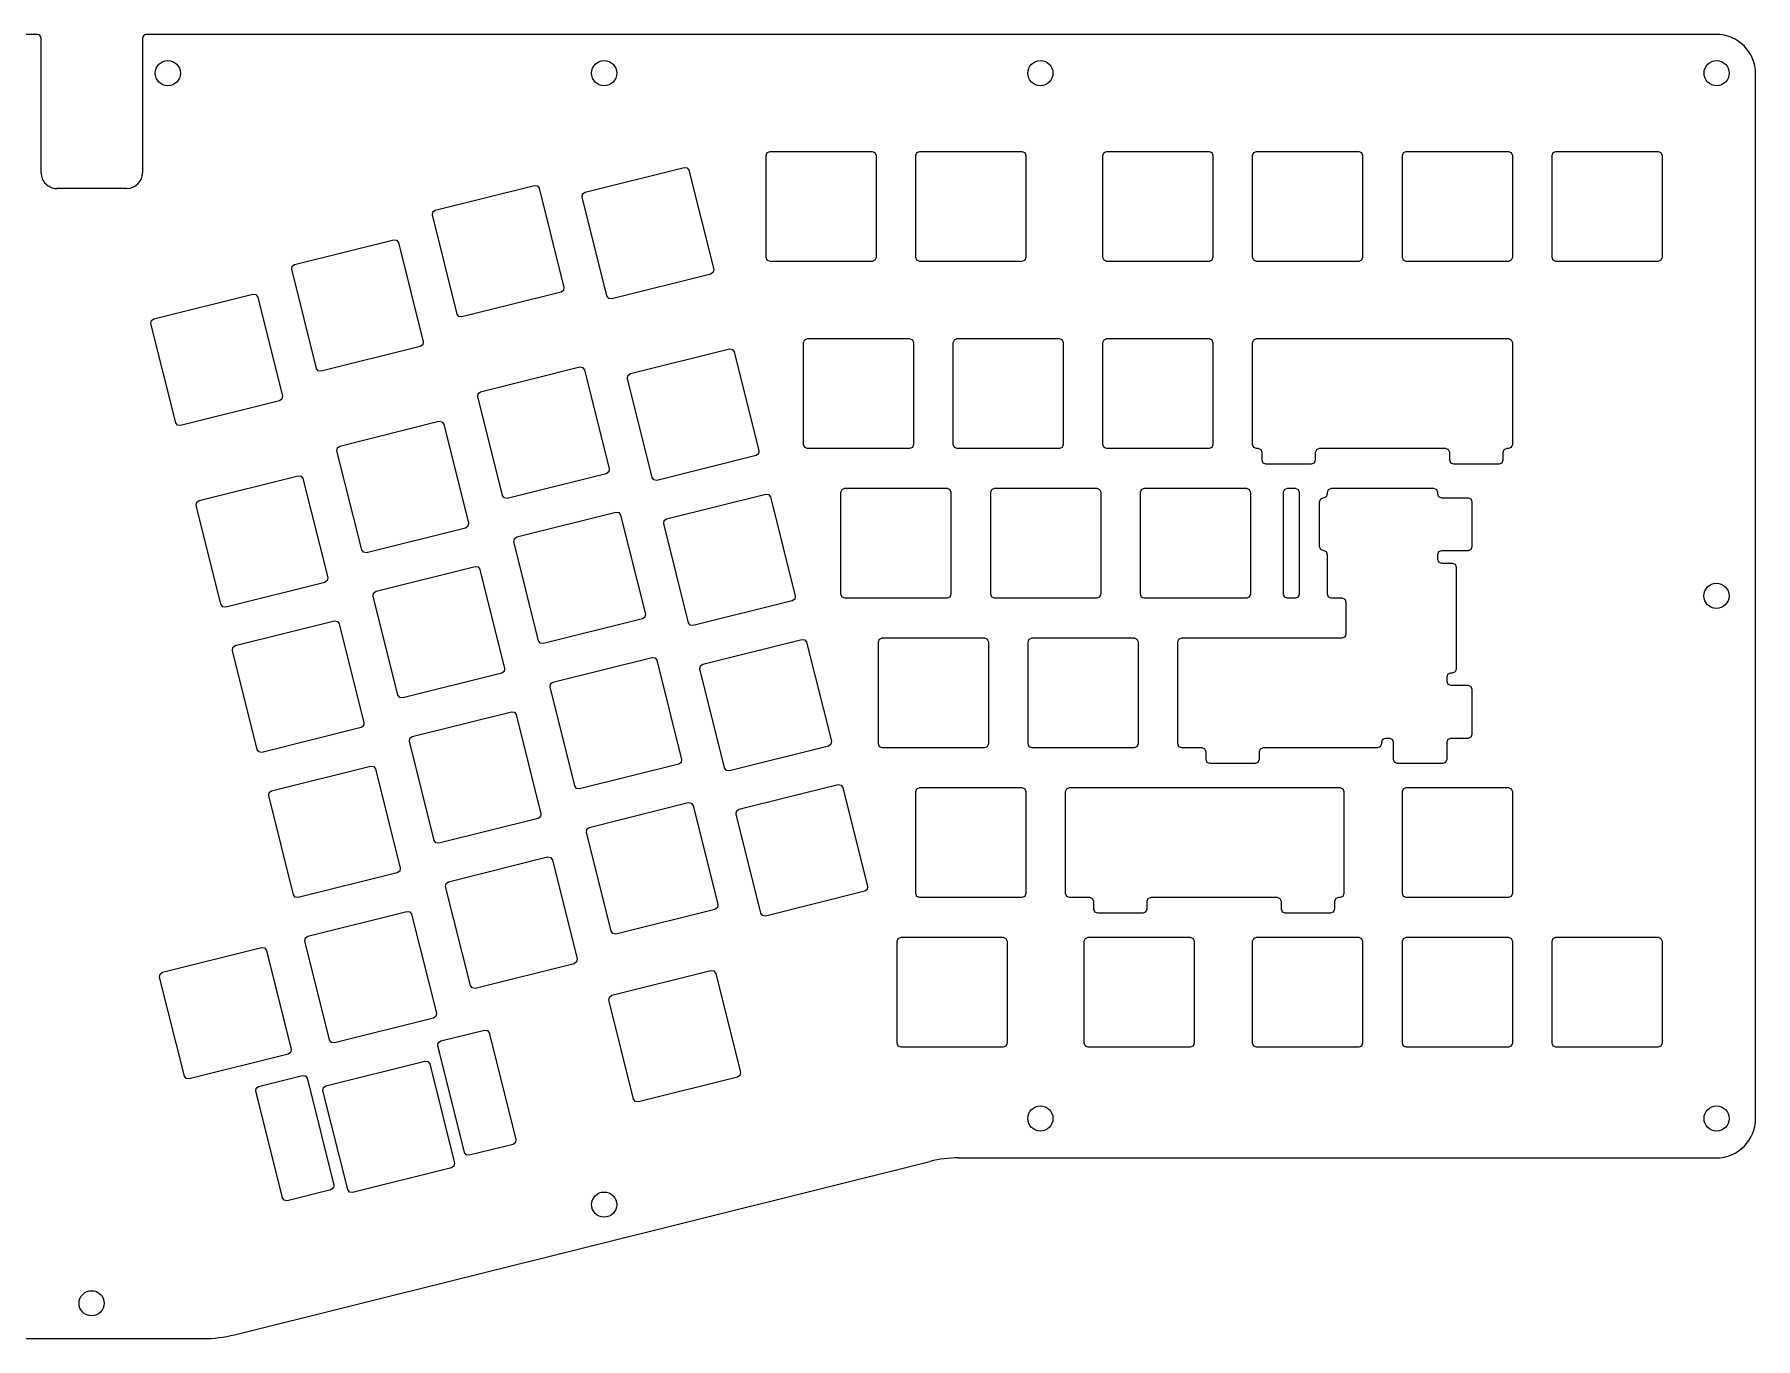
# Model space of a CAD drawing. Header units: millimetres. Extents: x -234 to 234, y -83 to 83.
# Drawn here: x 14.5 to 233.5, y -83 to 83 of the extents above; entities that cross this region are included whole.
import ezdxf

# ---------------------------------------------------------------- set-up
doc = ezdxf.new("R2010")
doc.units = ezdxf.units.MM
doc.layers.add('CUTOUTS', color=1, linetype='CONTINUOUS')
doc.layers.add('PERIMETER', color=5, linetype='CONTINUOUS')

msp = doc.modelspace()

# ---------------------------------------------------------------- linework, layer by layer
at = {"layer": 'CUTOUTS'}
for p, q in [((107.58724, 67.59981), (107.733687, 67.953363)), ((107.733687, 67.953363), (108.08724, 68.09981)), ((108.08724, 68.09981), (121.08724, 68.09981)), ((121.08724, 68.09981), (121.440793, 67.953363)), ((121.440793, 67.953363), (121.58724, 67.59981)), ((126.63724, 67.59981), (126.783687, 67.953363)), ((126.783687, 67.953363), (127.13724, 68.09981)), ((127.13724, 68.09981), (140.13724, 68.09981)), ((140.13724, 68.09981), (140.490793, 67.953363)), ((140.490793, 67.953363), (140.63724, 67.59981)), ((150.45024, 67.59981), (150.596687, 67.953363)), ((150.596687, 67.953363), (150.95024, 68.09981)), ((150.95024, 68.09981), (163.95024, 68.09981)), ((163.95024, 68.09981), (164.303793, 67.953363)), ((164.303793, 67.953363), (164.45024, 67.59981)), ((169.50024, 67.59981), (169.646687, 67.953363)), ((169.646687, 67.953363), (170.00024, 68.09981)), ((170.00024, 68.09981), (183.00024, 68.09981)), ((183.00024, 68.09981), (183.353793, 67.953363)), ((183.353793, 67.953363), (183.50024, 67.59981)), ((188.55024, 67.59981), (188.696687, 67.953363)), ((188.696687, 67.953363), (189.05024, 68.09981)), ((189.05024, 68.09981), (202.05024, 68.09981)), ((202.05024, 68.09981), (202.403793, 67.953363)), ((202.403793, 67.953363), (202.55024, 67.59981)), ((207.60024, 67.59981), (207.746687, 67.953363)), ((207.746687, 67.953363), (208.10024, 68.09981)), ((208.10024, 68.09981), (221.10024, 68.09981)), ((221.10024, 68.09981), (221.453793, 67.953363)), ((221.453793, 67.953363), (221.60024, 67.59981)), ((84.54824, 62.92981), (97.16124, 66.07481)), ((97.16124, 66.07481), (97.540513, 66.018322)), ((97.540513, 66.018322), (97.76824, 65.70981)), ((97.76824, 65.70981), (100.91324, 53.09681)), ((107.58724, 54.59981), (107.58724, 67.59981)), ((121.58724, 67.59981), (121.58724, 54.59981)), ((126.63724, 54.59981), (126.63724, 67.59981)), ((140.63724, 67.59981), (140.63724, 54.59981)), ((150.45024, 54.59981), (150.45024, 67.59981)), ((164.45024, 67.59981), (164.45024, 54.59981)), ((169.50024, 54.59981), (169.50024, 67.59981)), ((183.50024, 67.59981), (183.50024, 54.59981)), ((188.55024, 54.59981), (188.55024, 67.59981)), ((202.55024, 67.59981), (202.55024, 54.59981)), ((207.60024, 54.59981), (207.60024, 67.59981)), ((221.60024, 67.59981), (221.60024, 54.59981)), ((65.48724, 60.63181), (78.10124, 63.77681)), ((78.10124, 63.77681), (78.479883, 63.719899)), ((78.479883, 63.719899), (78.70724, 63.41181)), ((78.70724, 63.41181), (81.85224, 50.79781)), ((84.18324, 62.32381), (84.240151, 62.702453)), ((87.32824, 49.70981), (84.18324, 62.32381)), ((84.240151, 62.702453), (84.54824, 62.92981)), ((65.12324, 60.02481), (65.179358, 60.403798)), ((68.26824, 47.41181), (65.12324, 60.02481)), ((65.179358, 60.403798), (65.48724, 60.63181)), ((47.57924, 53.71181), (60.19324, 56.85681)), ((60.19324, 56.85681), (60.571599, 56.800269)), ((60.571599, 56.800269), (60.79924, 56.49281)), ((60.79924, 56.49281), (63.94424, 43.87881)), ((47.21524, 53.10581), (47.271781, 53.484169)), ((50.36024, 40.49181), (47.21524, 53.10581)), ((47.271781, 53.484169), (47.57924, 53.71181)), ((100.856752, 52.717537), (100.54824, 52.48981)), ((100.91324, 53.09681), (100.856752, 52.717537)), ((107.733687, 54.246257), (107.58724, 54.59981)), ((108.08724, 54.09981), (107.733687, 54.246257)), ((121.08724, 54.09981), (108.08724, 54.09981)), ((121.440793, 54.246257), (121.08724, 54.09981)), ((121.58724, 54.59981), (121.440793, 54.246257)), ((126.783687, 54.246257), (126.63724, 54.59981)), ((127.13724, 54.09981), (126.783687, 54.246257)), ((140.13724, 54.09981), (127.13724, 54.09981)), ((140.490793, 54.246257), (140.13724, 54.09981)), ((140.63724, 54.59981), (140.490793, 54.246257)), ((150.596687, 54.246257), (150.45024, 54.59981)), ((150.95024, 54.09981), (150.596687, 54.246257)), ((163.95024, 54.09981), (150.95024, 54.09981)), ((164.303793, 54.246257), (163.95024, 54.09981)), ((164.45024, 54.59981), (164.303793, 54.246257)), ((169.646687, 54.246257), (169.50024, 54.59981)), ((170.00024, 54.09981), (169.646687, 54.246257)), ((183.00024, 54.09981), (170.00024, 54.09981)), ((183.353793, 54.246257), (183.00024, 54.09981)), ((183.50024, 54.59981), (183.353793, 54.246257)), ((188.696687, 54.246257), (188.55024, 54.59981)), ((189.05024, 54.09981), (188.696687, 54.246257)), ((202.05024, 54.09981), (189.05024, 54.09981)), ((202.403793, 54.246257), (202.05024, 54.09981)), ((202.55024, 54.59981), (202.403793, 54.246257)), ((207.746687, 54.246257), (207.60024, 54.59981)), ((208.10024, 54.09981), (207.746687, 54.246257)), ((221.10024, 54.09981), (208.10024, 54.09981)), ((221.453793, 54.246257), (221.10024, 54.09981)), ((221.60024, 54.59981), (221.453793, 54.246257)), ((81.795699, 50.419451), (81.48824, 50.19181)), ((81.85224, 50.79781), (81.795699, 50.419451)), ((100.54824, 52.48981), (87.93424, 49.34581)), ((29.67124, 46.79281), (42.28524, 49.93781)), ((42.28524, 49.93781), (42.663599, 49.881269)), ((42.663599, 49.881269), (42.89124, 49.57381)), ((42.89124, 49.57381), (46.03624, 36.95981)), ((81.48824, 50.19181), (68.87424, 47.04681)), ((87.555881, 49.402351), (87.32824, 49.70981)), ((87.93424, 49.34581), (87.555881, 49.402351)), ((29.30724, 46.18681), (29.363781, 46.565169)), ((32.45224, 33.57281), (29.30724, 46.18681)), ((29.363781, 46.565169), (29.67124, 46.79281)), ((68.495597, 47.103721), (68.26824, 47.41181)), ((68.87424, 47.04681), (68.495597, 47.103721)), ((63.94424, 43.87881), (63.887699, 43.500451)), ((112.35024, 43.78781), (112.496687, 44.141363)), ((112.496687, 44.141363), (112.85024, 44.28781)), ((112.85024, 44.28781), (125.85024, 44.28781)), ((125.85024, 44.28781), (126.203793, 44.141363)), ((126.203793, 44.141363), (126.35024, 43.78781)), ((131.40024, 43.78781), (131.546687, 44.141363)), ((131.546687, 44.141363), (131.90024, 44.28781)), ((131.90024, 44.28781), (144.90024, 44.28781)), ((144.90024, 44.28781), (145.253793, 44.141363)), ((145.253793, 44.141363), (145.40024, 43.78781)), ((150.45024, 43.78781), (150.596687, 44.141363)), ((150.596687, 44.141363), (150.95024, 44.28781)), ((150.95024, 44.28781), (163.95024, 44.28781)), ((163.95024, 44.28781), (164.303793, 44.141363)), ((164.303793, 44.141363), (164.45024, 43.78781)), ((169.50024, 43.78781), (169.646687, 44.141363)), ((169.646687, 44.141363), (170.00024, 44.28781)), ((170.00024, 44.28781), (202.05024, 44.28781)), ((202.05024, 44.28781), (202.403793, 44.141363)), ((202.403793, 44.141363), (202.55024, 43.78781)), ((63.58024, 43.27281), (50.96624, 40.12781)), ((63.887699, 43.500451), (63.58024, 43.27281)), ((90.30824, 39.82381), (102.92224, 42.96881)), ((102.92224, 42.96881), (103.300599, 42.912269)), ((103.300599, 42.912269), (103.52824, 42.60481)), ((103.52824, 42.60481), (106.67324, 29.99081)), ((112.35024, 30.78781), (112.35024, 43.78781)), ((126.35024, 43.78781), (126.35024, 30.78781)), ((131.40024, 30.78781), (131.40024, 43.78781)), ((145.40024, 43.78781), (145.40024, 30.78781)), ((150.45024, 30.78781), (150.45024, 43.78781)), ((164.45024, 43.78781), (164.45024, 30.78781)), ((169.50024, 30.78781), (169.50024, 43.78781)), ((202.55024, 43.78781), (202.55024, 30.78781)), ((50.587881, 40.184351), (50.36024, 40.49181)), ((50.96624, 40.12781), (50.587881, 40.184351)), ((71.24824, 37.52581), (83.86224, 40.67081)), ((83.86224, 40.67081), (84.240599, 40.614269)), ((84.240599, 40.614269), (84.46824, 40.30681)), ((84.46824, 40.30681), (87.61324, 27.69281)), ((89.94424, 39.21781), (90.000781, 39.596169)), ((90.000781, 39.596169), (90.30824, 39.82381)), ((70.88424, 36.91981), (70.940781, 37.298169)), ((70.940781, 37.298169), (71.24824, 37.52581)), ((93.08924, 26.60481), (89.94424, 39.21781)), ((45.67224, 36.35381), (33.05824, 33.20881)), ((45.979699, 36.581451), (45.67224, 36.35381)), ((46.03624, 36.95981), (45.979699, 36.581451)), ((74.02924, 24.30581), (70.88424, 36.91981)), ((32.679881, 33.265351), (32.45224, 33.57281)), ((33.05824, 33.20881), (32.679881, 33.265351)), ((53.34024, 30.60681), (65.95424, 33.75181)), ((65.95424, 33.75181), (66.332599, 33.695269)), ((66.332599, 33.695269), (66.56024, 33.38781)), ((66.56024, 33.38781), (69.70524, 20.77381)), ((112.496687, 30.434257), (112.35024, 30.78781)), ((126.35024, 30.78781), (126.203793, 30.434257)), ((131.546687, 30.434257), (131.40024, 30.78781)), ((145.40024, 30.78781), (145.253793, 30.434257)), ((150.596687, 30.434257), (150.45024, 30.78781)), ((164.45024, 30.78781), (164.303793, 30.434257)), ((169.646687, 30.434257), (169.50024, 30.78781)), ((202.55024, 30.78781), (202.403793, 30.434257)), ((52.97624, 30.00081), (53.032781, 30.379169)), ((56.12124, 17.38711), (52.97624, 30.00081)), ((53.032781, 30.379169), (53.34024, 30.60681)), ((106.30924, 29.38481), (93.69524, 26.23981)), ((106.616699, 29.612451), (106.30924, 29.38481)), ((106.67324, 29.99081), (106.616699, 29.612451)), ((112.85024, 30.28781), (112.496687, 30.434257)), ((125.85024, 30.28781), (112.85024, 30.28781)), ((126.203793, 30.434257), (125.85024, 30.28781)), ((131.90024, 30.28781), (131.546687, 30.434257)), ((144.90024, 30.28781), (131.90024, 30.28781)), ((145.253793, 30.434257), (144.90024, 30.28781)), ((150.95024, 30.28781), (150.596687, 30.434257)), ((163.95024, 30.28781), (150.95024, 30.28781)), ((164.303793, 30.434257), (163.95024, 30.28781)), ((170.00024, 30.28781), (169.646687, 30.434257)), ((170.21224, 30.28781), (170.00024, 30.28781)), ((170.565793, 30.141363), (170.21224, 30.28781)), ((170.71224, 29.78781), (170.565793, 30.141363)), ((170.71224, 28.78781), (170.71224, 29.78781)), ((170.858687, 28.434257), (170.71224, 28.78781)), ((177.46224, 28.78781), (177.315793, 28.434257)), ((177.608687, 30.141363), (177.46224, 29.78781)), ((177.46224, 29.78781), (177.46224, 28.78781)), ((177.96224, 30.28781), (177.608687, 30.141363)), ((194.08824, 30.28781), (177.96224, 30.28781)), ((194.441793, 30.141363), (194.08824, 30.28781)), ((194.58824, 29.78781), (194.441793, 30.141363)), ((194.58824, 28.78781), (194.58824, 29.78781)), ((194.734687, 28.434257), (194.58824, 28.78781)), ((201.33824, 28.78781), (201.191793, 28.434257)), ((201.484687, 30.141363), (201.33824, 29.78781)), ((201.33824, 29.78781), (201.33824, 28.78781)), ((201.83824, 30.28781), (201.484687, 30.141363)), ((202.05024, 30.28781), (201.83824, 30.28781)), ((202.403793, 30.434257), (202.05024, 30.28781)), ((35.43224, 23.68781), (48.04624, 26.83281)), ((48.04624, 26.83281), (48.424599, 26.776269)), ((48.424599, 26.776269), (48.65224, 26.46881)), ((48.65224, 26.46881), (51.79724, 13.85491)), ((87.24924, 27.08681), (74.63524, 23.94181)), ((87.556699, 27.314451), (87.24924, 27.08681)), ((87.61324, 27.69281), (87.556699, 27.314451)), ((93.316597, 26.296721), (93.08924, 26.60481)), ((93.69524, 26.23981), (93.316597, 26.296721)), ((171.21224, 28.28781), (170.858687, 28.434257)), ((176.96224, 28.28781), (171.21224, 28.28781)), ((177.315793, 28.434257), (176.96224, 28.28781)), ((195.08824, 28.28781), (194.734687, 28.434257)), ((200.83824, 28.28781), (195.08824, 28.28781)), ((201.191793, 28.434257), (200.83824, 28.28781)), ((74.256881, 23.998351), (74.02924, 24.30581)), ((94.91724, 21.33981), (107.53124, 24.48481)), ((107.53124, 24.48481), (107.909599, 24.428269)), ((107.909599, 24.428269), (108.13724, 24.12081)), ((108.13724, 24.12081), (111.28224, 11.50711)), ((117.11224, 24.73781), (117.258687, 25.091363)), ((117.11224, 11.73771), (117.11224, 24.73781)), ((117.258687, 25.091363), (117.61224, 25.23781)), ((117.61224, 25.23781), (130.61224, 25.23781)), ((130.61224, 25.23781), (130.965793, 25.091363)), ((130.965793, 25.091363), (131.11224, 24.73781)), ((131.11224, 24.73781), (131.11224, 11.73771)), ((136.16224, 24.73781), (136.308687, 25.091363)), ((136.16224, 11.73771), (136.16224, 24.73781)), ((136.308687, 25.091363), (136.66224, 25.23781)), ((136.66224, 25.23781), (149.66224, 25.23781)), ((149.66224, 25.23781), (150.015793, 25.091363)), ((150.015793, 25.091363), (150.16224, 24.73781)), ((150.16224, 24.73781), (150.16224, 11.73771)), ((155.21224, 24.73781), (155.358687, 25.091363)), ((155.21224, 11.73771), (155.21224, 24.73781)), ((155.358687, 25.091363), (155.71224, 25.23781)), ((155.71224, 25.23781), (168.71224, 25.23781)), ((168.71224, 25.23781), (169.065793, 25.091363)), ((169.065793, 25.091363), (169.21224, 24.73781)), ((169.21224, 24.73781), (169.21224, 11.73771)), ((173.42524, 24.73781), (173.571687, 25.091363)), ((173.42524, 11.73771), (173.42524, 24.73781)), ((173.571687, 25.091363), (173.92524, 25.23781)), ((173.92524, 25.23781), (174.92524, 25.23781)), ((174.92524, 25.23781), (175.278793, 25.091363)), ((175.278793, 25.091363), (175.42524, 24.73781)), ((175.42524, 24.73781), (175.42524, 11.73771)), ((178.171687, 23.879363), (178.878793, 24.172257)), ((178.878793, 24.172257), (179.02524, 24.52581)), ((179.02524, 24.73781), (179.171687, 25.091363)), ((179.02524, 24.52581), (179.02524, 24.73781)), ((179.171687, 25.091363), (179.52524, 25.23781)), ((179.52524, 25.23781), (192.52524, 25.23781)), ((192.52524, 25.23781), (192.878793, 25.091363)), ((192.878793, 25.091363), (193.02524, 24.73781)), ((193.02524, 24.73781), (193.02524, 24.52581)), ((193.02524, 24.52581), (193.171687, 24.172257)), ((193.171687, 24.172257), (193.52524, 24.02581)), ((35.06824, 23.08181), (35.124781, 23.460169)), ((38.21324, 10.46801), (35.06824, 23.08181)), ((35.124781, 23.460169), (35.43224, 23.68781)), ((74.63524, 23.94181), (74.256881, 23.998351)), ((75.85724, 19.04201), (88.47124, 22.18681)), ((88.47124, 22.18681), (88.849599, 22.130269)), ((88.849599, 22.130269), (89.07724, 21.82281)), ((178.02524, 23.52581), (178.171687, 23.879363)), ((178.02524, 17.77571), (178.02524, 23.52581)), ((193.52524, 24.02581), (196.90624, 24.02581)), ((196.90624, 24.02581), (197.259793, 23.879363)), ((197.259793, 23.879363), (197.40624, 23.52581)), ((197.40624, 23.52581), (197.40624, 17.77571)), ((69.34124, 20.16781), (56.72724, 17.02291)), ((69.648699, 20.395451), (69.34124, 20.16781)), ((69.70524, 20.77381), (69.648699, 20.395451)), ((89.07724, 21.82281), (92.22224, 9.20901)), ((94.55324, 20.73381), (94.609781, 21.112169)), ((97.69824, 8.12021), (94.55324, 20.73381)), ((94.609781, 21.112169), (94.91724, 21.33981)), ((75.49324, 18.43591), (75.549738, 18.814331)), ((78.63824, 5.82211), (75.49324, 18.43591)), ((75.549738, 18.814331), (75.85724, 19.04201)), ((178.171687, 17.422157), (178.02524, 17.77571)), ((197.40624, 17.77571), (197.259802, 17.422148)), ((56.348825, 17.079525), (56.12124, 17.38711)), ((56.72724, 17.02291), (56.348825, 17.079525)), ((178.878793, 17.129263), (178.171687, 17.422157)), ((179.02524, 16.77571), (178.878793, 17.129263)), ((179.02524, 11.73771), (179.02524, 16.77571)), ((193.171687, 17.129263), (193.02524, 16.77571)), ((193.02524, 16.77571), (193.02524, 16.21271)), ((193.02524, 16.21271), (193.171687, 15.859157)), ((193.52524, 17.27571), (193.171687, 17.129263)), ((193.171687, 15.859157), (193.52524, 15.71271)), ((196.90624, 17.27571), (193.52524, 17.27571)), ((193.52524, 15.71271), (194.90624, 15.71271)), ((194.90624, 15.71271), (195.259793, 15.566263)), ((195.259793, 15.566263), (195.40624, 15.21271)), ((197.259802, 17.422148), (196.90624, 17.27571)), ((51.43324, 13.24881), (38.81924, 10.10381)), ((51.740742, 13.476489), (51.43324, 13.24881)), ((51.79724, 13.85491), (51.740742, 13.476489)), ((57.94924, 12.12291), (70.56324, 15.26791)), ((70.56324, 15.26791), (70.941655, 15.211295)), ((70.941655, 15.211295), (71.16924, 14.90371)), ((71.16924, 14.90371), (74.31424, 2.28991)), ((195.40624, 15.21271), (195.40624, 2.21271)), ((57.58424, 11.51681), (57.641109, 11.895516)), ((60.72924, -1.09699), (57.58424, 11.51681)), ((57.641109, 11.895516), (57.94924, 12.12291)), ((111.225742, 11.128689), (110.91824, 10.90101)), ((111.28224, 11.50711), (111.225742, 11.128689)), ((117.258687, 11.384157), (117.11224, 11.73771)), ((117.61224, 11.23771), (117.258687, 11.384157)), ((130.61224, 11.23771), (117.61224, 11.23771)), ((130.965793, 11.384157), (130.61224, 11.23771)), ((131.11224, 11.73771), (130.965793, 11.384157)), ((136.308687, 11.384157), (136.16224, 11.73771)), ((136.66224, 11.23771), (136.308687, 11.384157)), ((149.66224, 11.23771), (136.66224, 11.23771)), ((150.015793, 11.384157), (149.66224, 11.23771)), ((150.16224, 11.73771), (150.015793, 11.384157)), ((155.358687, 11.384157), (155.21224, 11.73771)), ((155.71224, 11.23771), (155.358687, 11.384157)), ((168.71224, 11.23771), (155.71224, 11.23771)), ((169.065793, 11.384157), (168.71224, 11.23771)), ((169.21224, 11.73771), (169.065793, 11.384157)), ((173.571687, 11.384157), (173.42524, 11.73771)), ((173.92524, 11.23771), (173.571687, 11.384157)), ((174.92524, 11.23771), (173.92524, 11.23771)), ((175.278793, 11.384157), (174.92524, 11.23771)), ((175.42524, 11.73771), (175.278793, 11.384157)), ((179.171687, 11.384157), (179.02524, 11.73771)), ((179.52524, 11.23771), (179.171687, 11.384157)), ((180.90624, 11.23771), (179.52524, 11.23771)), ((181.259793, 11.091263), (180.90624, 11.23771)), ((181.40624, 10.73771), (181.259793, 11.091263)), ((38.440825, 10.160425), (38.21324, 10.46801)), ((38.81924, 10.10381), (38.440825, 10.160425)), ((92.165371, 8.830304), (91.85724, 8.60291)), ((92.22224, 9.20901), (92.165371, 8.830304)), ((110.91824, 10.90101), (98.30424, 7.75601)), ((181.40624, 6.68771), (181.40624, 10.73771)), ((40.04124, 5.20381), (52.65424, 8.34881)), ((52.65424, 8.34881), (53.033285, 8.292618)), ((53.033285, 8.292618), (53.26124, 7.98461)), ((53.26124, 7.98461), (56.40624, -4.62929)), ((91.85724, 8.60291), (79.24424, 5.45791)), ((97.925825, 7.812625), (97.69824, 8.12021)), ((98.30424, 7.75601), (97.925825, 7.812625)), ((181.259793, 6.334157), (181.40624, 6.68771)), ((39.67624, 4.59771), (39.733109, 4.976416)), ((42.82124, -8.01619), (39.67624, 4.59771)), ((39.733109, 4.976416), (40.04124, 5.20381)), ((78.865825, 5.514525), (78.63824, 5.82211)), ((79.24424, 5.45791), (78.865825, 5.514525)), ((99.52624, 2.85601), (112.13924, 6.00101)), ((112.13924, 6.00101), (112.518285, 5.944818)), ((112.518285, 5.944818), (112.74624, 5.63681)), ((112.74624, 5.63681), (115.89024, -6.97699)), ((121.87524, 5.68771), (122.021687, 6.041263)), ((121.87524, -7.31229), (121.87524, 5.68771)), ((122.021687, 6.041263), (122.37524, 6.18771)), ((122.37524, 6.18771), (135.37524, 6.18771)), ((135.37524, 6.18771), (135.728793, 6.041263)), ((135.728793, 6.041263), (135.87524, 5.68771)), ((135.87524, 5.68771), (135.87524, -7.31229)), ((140.92524, 5.68771), (141.071687, 6.041263)), ((140.92524, -7.31229), (140.92524, 5.68771)), ((141.071687, 6.041263), (141.42524, 6.18771)), ((141.42524, 6.18771), (154.42524, 6.18771)), ((154.42524, 6.18771), (154.778793, 6.041263)), ((154.778793, 6.041263), (154.92524, 5.68771)), ((154.92524, 5.68771), (154.92524, -7.31229)), ((159.97524, 5.68771), (160.121687, 6.041263)), ((159.97524, -7.31229), (159.97524, 5.68771)), ((160.121687, 6.041263), (160.47524, 6.18771)), ((160.47524, 6.18771), (180.90624, 6.18771)), ((180.90624, 6.18771), (181.259793, 6.334157)), ((74.31424, 2.28991), (74.257371, 1.911204)), ((80.46524, 0.55791), (93.07924, 3.70291)), ((93.07924, 3.70291), (93.457655, 3.646295)), ((93.457655, 3.646295), (93.68524, 3.33871)), ((93.68524, 3.33871), (96.83024, -9.27509)), ((99.16124, 2.24991), (99.218109, 2.628616)), ((102.30624, -10.36389), (99.16124, 2.24991)), ((99.218109, 2.628616), (99.52624, 2.85601)), ((195.40624, 2.21271), (195.259802, 1.859148)), ((73.94924, 1.68381), (61.33624, -1.46119)), ((74.257371, 1.911204), (73.94924, 1.68381)), ((80.10124, -0.04819), (80.157738, 0.330231)), ((80.157738, 0.330231), (80.46524, 0.55791)), ((194.340678, 1.566272), (194.19424, 1.21271)), ((194.19424, 1.21271), (194.19424, 0.64971)), ((194.19424, 0.64971), (194.340687, 0.296157)), ((194.69424, 1.71271), (194.340678, 1.566272)), ((194.340687, 0.296157), (194.69424, 0.14971)), ((194.90624, 1.71271), (194.69424, 1.71271)), ((194.69424, 0.14971), (196.90624, 0.14971)), ((195.259802, 1.859148), (194.90624, 1.71271)), ((196.90624, 0.14971), (197.259793, 0.003263)), ((197.259793, 0.003263), (197.40624, -0.35029)), ((60.957195, -1.404998), (60.72924, -1.09699)), ((61.33624, -1.46119), (60.957195, -1.404998)), ((83.24624, -12.66199), (80.10124, -0.04819)), ((197.40624, -0.35029), (197.40624, -6.10029)), ((62.55724, -6.36119), (75.17124, -3.21619)), ((75.17124, -3.21619), (75.549655, -3.272805)), ((75.549655, -3.272805), (75.77724, -3.58039)), ((75.77724, -3.58039), (78.92224, -16.19429)), ((56.04124, -5.23539), (43.42824, -8.38039)), ((56.349371, -5.007996), (56.04124, -5.23539)), ((56.40624, -4.62929), (56.349371, -5.007996)), ((62.249738, -6.588869), (62.55724, -6.36119)), ((197.259802, -6.453852), (196.90624, -6.60029)), ((197.40624, -6.10029), (197.259802, -6.453852)), ((43.049195, -8.324198), (42.82124, -8.01619)), ((43.42824, -8.38039), (43.049195, -8.324198)), ((62.19324, -6.96729), (62.249738, -6.588869)), ((65.33824, -19.58119), (62.19324, -6.96729)), ((115.52624, -7.58309), (102.91224, -10.72809)), ((115.833742, -7.355411), (115.52624, -7.58309)), ((115.89024, -6.97699), (115.833742, -7.355411)), ((122.021687, -7.665843), (121.87524, -7.31229)), ((122.37524, -7.81229), (122.021687, -7.665843)), ((135.37524, -7.81229), (122.37524, -7.81229)), ((135.728793, -7.665843), (135.37524, -7.81229)), ((135.87524, -7.31229), (135.728793, -7.665843)), ((141.071687, -7.665843), (140.92524, -7.31229)), ((141.42524, -7.81229), (141.071687, -7.665843)), ((154.42524, -7.81229), (141.42524, -7.81229)), ((154.778793, -7.665843), (154.42524, -7.81229)), ((154.92524, -7.31229), (154.778793, -7.665843)), ((160.121687, -7.665843), (159.97524, -7.31229)), ((160.47524, -7.81229), (160.121687, -7.665843)), ((163.06824, -7.81229), (160.47524, -7.81229)), ((163.421793, -7.958737), (163.06824, -7.81229)), ((163.56824, -8.31229), (163.421793, -7.958737)), ((163.56824, -9.31229), (163.56824, -8.31229)), ((170.464687, -7.958737), (170.31824, -8.31229)), ((170.31824, -8.31229), (170.31824, -9.31229)), ((170.81824, -7.81229), (170.464687, -7.958737)), ((185.38124, -7.81229), (170.81824, -7.81229)), ((185.734793, -7.665843), (185.38124, -7.81229)), ((185.88124, -7.31229), (185.734793, -7.665843)), ((186.027687, -6.746737), (185.88124, -7.10029)), ((185.88124, -7.10029), (185.88124, -7.31229)), ((186.38124, -6.60029), (186.027687, -6.746737)), ((186.94424, -6.60029), (186.38124, -6.60029)), ((187.297793, -6.746737), (186.94424, -6.60029)), ((187.44424, -7.10029), (187.297793, -6.746737)), ((187.44424, -9.31229), (187.44424, -7.10029)), ((194.340678, -6.746728), (194.19424, -7.10029)), ((194.19424, -7.10029), (194.19424, -9.31229)), ((194.69424, -6.60029), (194.340678, -6.746728)), ((196.90624, -6.60029), (194.69424, -6.60029)), ((44.64924, -13.28029), (57.26324, -10.13539)), ((57.26324, -10.13539), (57.641627, -10.191968)), ((57.641627, -10.191968), (57.86924, -10.49949)), ((57.86924, -10.49949), (61.01424, -23.11339)), ((96.46624, -9.88119), (83.85224, -13.02619)), ((96.773742, -9.653511), (96.46624, -9.88119)), ((96.83024, -9.27509), (96.773742, -9.653511)), ((102.533825, -10.671475), (102.30624, -10.36389)), ((102.91224, -10.72809), (102.533825, -10.671475)), ((163.714687, -9.665843), (163.56824, -9.31229)), ((164.06824, -9.81229), (163.714687, -9.665843)), ((169.81824, -9.81229), (164.06824, -9.81229)), ((170.171793, -9.665843), (169.81824, -9.81229)), ((170.31824, -9.31229), (170.171793, -9.665843)), ((187.590687, -9.665843), (187.44424, -9.31229)), ((187.94424, -9.81229), (187.590687, -9.665843)), ((193.69424, -9.81229), (187.94424, -9.81229)), ((194.047802, -9.665852), (193.69424, -9.81229)), ((194.19424, -9.31229), (194.047802, -9.665852)), ((83.473825, -12.969575), (83.24624, -12.66199)), ((83.85224, -13.02619), (83.473825, -12.969575)), ((104.13424, -15.62809), (116.74824, -12.48309)), ((116.74824, -12.48309), (117.126655, -12.539705)), ((117.126655, -12.539705), (117.35424, -12.84729)), ((117.35424, -12.84729), (120.49924, -25.46119)), ((126.63724, -13.36229), (126.783687, -13.008737)), ((126.783687, -13.008737), (127.13724, -12.86229)), ((127.13724, -12.86229), (140.13724, -12.86229)), ((140.13724, -12.86229), (140.490793, -13.008737)), ((140.490793, -13.008737), (140.63724, -13.36229)), ((145.68724, -13.36229), (145.833687, -13.008737)), ((145.833687, -13.008737), (146.18724, -12.86229)), ((146.18724, -12.86229), (180.61824, -12.86229)), ((180.61824, -12.86229), (180.971793, -13.008737)), ((180.971793, -13.008737), (181.11824, -13.36229)), ((188.55024, -13.36229), (188.696687, -13.008737)), ((188.696687, -13.008737), (189.05024, -12.86229)), ((189.05024, -12.86229), (202.05024, -12.86229)), ((202.05024, -12.86229), (202.403793, -13.008737)), ((202.403793, -13.008737), (202.55024, -13.36229)), ((44.28524, -13.88649), (44.341696, -13.508006)), ((47.43024, -26.50029), (44.28524, -13.88649)), ((44.341696, -13.508006), (44.64924, -13.28029)), ((85.07424, -17.92619), (97.68824, -14.78119)), ((97.68824, -14.78119), (98.066655, -14.837805)), ((98.066655, -14.837805), (98.29424, -15.14539)), ((98.29424, -15.14539), (101.43924, -27.75929)), ((126.63724, -26.36229), (126.63724, -13.36229)), ((140.63724, -13.36229), (140.63724, -26.36229)), ((145.68724, -26.36229), (145.68724, -13.36229)), ((181.11824, -13.36229), (181.11824, -26.36229)), ((188.55024, -26.36229), (188.55024, -13.36229)), ((202.55024, -13.36229), (202.55024, -26.36229)), ((78.55824, -16.80039), (65.94424, -19.94539)), ((78.865742, -16.572711), (78.55824, -16.80039)), ((78.92224, -16.19429), (78.865742, -16.572711)), ((103.77024, -16.23419), (103.826738, -15.855769)), ((106.91524, -28.84809), (103.77024, -16.23419)), ((103.826738, -15.855769), (104.13424, -15.62809)), ((65.565825, -19.888775), (65.33824, -19.58119)), ((84.71024, -18.53229), (84.766738, -18.153869)), ((87.85524, -31.14619), (84.71024, -18.53229)), ((84.766738, -18.153869), (85.07424, -17.92619)), ((65.94424, -19.94539), (65.565825, -19.888775)), ((67.16624, -24.84539), (79.78024, -21.70039)), ((79.78024, -21.70039), (80.158655, -21.757005)), ((80.158655, -21.757005), (80.38624, -22.06459)), ((60.65024, -23.71949), (48.03624, -26.86449)), ((60.957742, -23.491811), (60.65024, -23.71949)), ((61.01424, -23.11339), (60.957742, -23.491811)), ((80.38624, -22.06459), (83.53124, -34.67839)), ((66.80224, -25.45149), (66.858738, -25.073069)), ((69.94724, -38.06529), (66.80224, -25.45149)), ((66.858738, -25.073069), (67.16624, -24.84539)), ((120.13524, -26.06729), (107.52124, -29.21229)), ((120.442742, -25.839611), (120.13524, -26.06729)), ((120.49924, -25.46119), (120.442742, -25.839611)), ((47.657825, -26.807875), (47.43024, -26.50029)), ((48.03624, -26.86449), (47.657825, -26.807875)), ((101.07524, -28.36539), (88.46124, -31.51039)), ((101.382742, -28.137711), (101.07524, -28.36539)), ((101.43924, -27.75929), (101.382742, -28.137711)), ((126.783687, -26.715843), (126.63724, -26.36229)), ((127.13724, -26.86229), (126.783687, -26.715843)), ((140.13724, -26.86229), (127.13724, -26.86229)), ((140.490793, -26.715843), (140.13724, -26.86229)), ((140.63724, -26.36229), (140.490793, -26.715843)), ((145.833687, -26.715843), (145.68724, -26.36229)), ((146.18724, -26.86229), (145.833687, -26.715843)), ((148.78024, -26.86229), (146.18724, -26.86229)), ((149.133793, -27.008737), (148.78024, -26.86229)), ((149.28024, -27.36229), (149.133793, -27.008737)), ((149.28024, -28.36229), (149.28024, -27.36229)), ((149.426687, -28.715843), (149.28024, -28.36229)), ((156.03024, -28.36229), (155.883793, -28.715843)), ((156.176687, -27.008737), (156.03024, -27.36229)), ((156.03024, -27.36229), (156.03024, -28.36229)), ((156.53024, -26.86229), (156.176687, -27.008737)), ((172.65624, -26.86229), (156.53024, -26.86229)), ((173.009793, -27.008737), (172.65624, -26.86229)), ((173.15624, -27.36229), (173.009793, -27.008737)), ((173.15624, -28.36229), (173.15624, -27.36229)), ((173.302687, -28.715843), (173.15624, -28.36229)), ((179.90624, -28.36229), (179.759793, -28.715843)), ((180.052687, -27.008737), (179.90624, -27.36229)), ((179.90624, -27.36229), (179.90624, -28.36229)), ((180.40624, -26.86229), (180.052687, -27.008737)), ((180.61824, -26.86229), (180.40624, -26.86229)), ((180.971793, -26.715843), (180.61824, -26.86229)), ((181.11824, -26.36229), (180.971793, -26.715843)), ((188.696687, -26.715843), (188.55024, -26.36229)), ((189.05024, -26.86229), (188.696687, -26.715843)), ((202.05024, -26.86229), (189.05024, -26.86229)), ((202.403793, -26.715843), (202.05024, -26.86229)), ((202.55024, -26.36229), (202.403793, -26.715843)), ((49.25824, -31.76449), (61.87224, -28.61949)), ((61.87224, -28.61949), (62.250655, -28.676105)), ((62.250655, -28.676105), (62.47824, -28.98369)), ((62.47824, -28.98369), (65.62324, -41.59749)), ((107.142825, -29.155675), (106.91524, -28.84809)), ((107.52124, -29.21229), (107.142825, -29.155675)), ((149.78024, -28.86229), (149.426687, -28.715843)), ((155.53024, -28.86229), (149.78024, -28.86229)), ((155.883793, -28.715843), (155.53024, -28.86229)), ((173.65624, -28.86229), (173.302687, -28.715843)), ((179.40624, -28.86229), (173.65624, -28.86229)), ((179.759793, -28.715843), (179.40624, -28.86229)), ((48.89424, -32.37059), (48.950738, -31.992169)), ((52.03924, -44.98439), (48.89424, -32.37059)), ((48.950738, -31.992169), (49.25824, -31.76449)), ((88.082825, -31.453775), (87.85524, -31.14619)), ((88.46124, -31.51039), (88.082825, -31.453775)), ((124.25624, -32.41229), (124.402687, -32.058737)), ((124.25624, -45.41229), (124.25624, -32.41229)), ((124.402687, -32.058737), (124.75624, -31.91229)), ((124.75624, -31.91229), (137.75624, -31.91229)), ((137.75624, -31.91229), (138.109793, -32.058737)), ((138.109793, -32.058737), (138.25624, -32.41229)), ((138.25624, -32.41229), (138.25624, -45.41229)), ((148.06824, -32.41229), (148.214687, -32.058737)), ((148.06824, -45.41229), (148.06824, -32.41229)), ((148.214687, -32.058737), (148.56824, -31.91229)), ((148.56824, -31.91229), (161.56824, -31.91229)), ((161.56824, -31.91229), (161.921793, -32.058737)), ((161.921793, -32.058737), (162.06824, -32.41229)), ((162.06824, -32.41229), (162.06824, -45.41229)), ((169.50024, -32.41229), (169.646687, -32.058737)), ((169.50024, -45.41229), (169.50024, -32.41229)), ((169.646687, -32.058737), (170.00024, -31.91229)), ((170.00024, -31.91229), (183.00024, -31.91229)), ((183.00024, -31.91229), (183.353793, -32.058737)), ((183.353793, -32.058737), (183.50024, -32.41229)), ((183.50024, -32.41229), (183.50024, -45.41229)), ((188.55024, -32.41229), (188.696687, -32.058737)), ((188.55024, -45.41229), (188.55024, -32.41229)), ((188.696687, -32.058737), (189.05024, -31.91229)), ((189.05024, -31.91229), (202.05024, -31.91229)), ((202.05024, -31.91229), (202.403793, -32.058737)), ((202.403793, -32.058737), (202.55024, -32.41229)), ((202.55024, -32.41229), (202.55024, -45.41229)), ((207.60024, -32.41229), (207.746687, -32.058737)), ((207.60024, -45.41229), (207.60024, -32.41229)), ((207.746687, -32.058737), (208.10024, -31.91229)), ((208.10024, -31.91229), (221.10024, -31.91229)), ((221.10024, -31.91229), (221.453793, -32.058737)), ((221.453793, -32.058737), (221.60024, -32.41229)), ((221.60024, -32.41229), (221.60024, -45.41229)), ((30.77424, -36.37309), (43.38824, -33.22809)), ((43.38824, -33.22809), (43.766655, -33.284705)), ((43.766655, -33.284705), (43.99424, -33.59229)), ((43.99424, -33.59229), (47.13924, -46.20609)), ((83.53124, -34.67839), (83.474742, -35.056811)), ((30.41024, -36.97919), (30.466738, -36.600769)), ((33.55524, -49.59299), (30.41024, -36.97919)), ((30.466738, -36.600769), (30.77424, -36.37309)), ((83.16724, -35.28449), (70.55324, -38.42949)), ((83.474742, -35.056811), (83.16724, -35.28449)), ((87.94824, -39.29689), (100.56224, -36.15199)), ((100.56224, -36.15199), (100.940655, -36.208605)), ((100.940655, -36.208605), (101.16824, -36.51619)), ((101.16824, -36.51619), (104.31324, -49.12999)), ((70.174825, -38.372875), (69.94724, -38.06529)), ((70.55324, -38.42949), (70.174825, -38.372875)), ((87.640696, -39.524606), (87.94824, -39.29689)), ((65.62324, -41.59749), (65.566742, -41.975911)), ((87.58424, -39.90309), (87.640696, -39.524606)), ((90.72924, -52.51689), (87.58424, -39.90309)), ((65.25924, -42.20359), (52.64524, -45.34859)), ((65.566742, -41.975911), (65.25924, -42.20359)), ((66.17324, -45.11909), (71.75224, -43.72799)), ((71.75224, -43.72799), (72.130655, -43.784605)), ((72.130655, -43.784605), (72.35824, -44.09219)), ((52.266825, -45.291975), (52.03924, -44.98439)), ((52.64524, -45.34859), (52.266825, -45.291975)), ((65.80924, -45.72519), (65.865739, -45.346769)), ((66.05124, -46.69549), (65.80924, -45.72519)), ((65.865739, -45.346769), (66.17324, -45.11909)), ((72.35824, -44.09219), (72.60024, -45.06249)), ((72.60024, -45.06249), (75.74524, -57.67629)), ((124.402687, -45.765843), (124.25624, -45.41229)), ((124.75624, -45.91229), (124.402687, -45.765843)), ((137.75624, -45.91229), (124.75624, -45.91229)), ((138.109793, -45.765843), (137.75624, -45.91229)), ((138.25624, -45.41229), (138.109793, -45.765843)), ((148.214687, -45.765843), (148.06824, -45.41229)), ((148.56824, -45.91229), (148.214687, -45.765843)), ((161.56824, -45.91229), (148.56824, -45.91229)), ((161.921793, -45.765843), (161.56824, -45.91229)), ((162.06824, -45.41229), (161.921793, -45.765843)), ((169.646687, -45.765843), (169.50024, -45.41229)), ((170.00024, -45.91229), (169.646687, -45.765843)), ((183.00024, -45.91229), (170.00024, -45.91229)), ((183.353793, -45.765843), (183.00024, -45.91229)), ((183.50024, -45.41229), (183.353793, -45.765843)), ((188.696687, -45.765843), (188.55024, -45.41229)), ((189.05024, -45.91229), (188.696687, -45.765843)), ((202.05024, -45.91229), (189.05024, -45.91229)), ((202.403793, -45.765843), (202.05024, -45.91229)), ((202.55024, -45.41229), (202.403793, -45.765843)), ((207.746687, -45.765843), (207.60024, -45.41229)), ((208.10024, -45.91229), (207.746687, -45.765843)), ((221.10024, -45.91229), (208.10024, -45.91229)), ((221.453793, -45.765843), (221.10024, -45.91229)), ((221.60024, -45.41229), (221.453793, -45.765843)), ((46.77424, -46.81219), (34.16124, -49.95719)), ((47.082371, -46.584796), (46.77424, -46.81219)), ((47.13924, -46.20609), (47.082371, -46.584796)), ((51.55624, -50.82469), (64.17024, -47.67969)), ((64.17024, -47.67969), (64.548655, -47.736305)), ((64.548655, -47.736305), (64.77624, -48.04389)), ((64.77624, -48.04389), (67.92124, -60.65769)), ((69.19624, -59.30929), (66.05124, -46.69549)), ((33.782825, -49.900575), (33.55524, -49.59299)), ((34.16124, -49.95719), (33.782825, -49.900575)), ((43.00624, -50.89519), (48.58524, -49.50409)), ((48.58524, -49.50409), (48.963655, -49.560705)), ((48.963655, -49.560705), (49.19124, -49.86829)), ((49.19124, -49.86829), (49.43324, -50.83859)), ((103.94924, -49.73609), (91.33524, -52.88109)), ((104.256742, -49.508411), (103.94924, -49.73609)), ((104.31324, -49.12999), (104.256742, -49.508411)), ((42.64224, -51.50129), (42.698739, -51.122869)), ((42.88424, -52.47159), (42.64224, -51.50129)), ((42.698739, -51.122869), (43.00624, -50.89519)), ((46.02924, -65.08539), (42.88424, -52.47159)), ((49.43324, -50.83859), (52.57824, -63.45249)), ((51.19224, -51.43079), (51.248738, -51.052369)), ((54.33724, -64.04459), (51.19224, -51.43079)), ((51.248738, -51.052369), (51.55624, -50.82469)), ((90.956825, -52.824475), (90.72924, -52.51689)), ((91.33524, -52.88109), (90.956825, -52.824475)), ((75.38124, -58.28249), (69.80224, -59.67349)), ((75.688784, -58.054774), (75.38124, -58.28249)), ((75.74524, -57.67629), (75.688784, -58.054774)), ((67.55724, -61.26379), (54.94324, -64.40879)), ((67.864742, -61.036111), (67.55724, -61.26379)), ((67.92124, -60.65769), (67.864742, -61.036111)), ((69.423825, -59.616875), (69.19624, -59.30929)), ((69.80224, -59.67349), (69.423825, -59.616875)), ((52.57824, -63.45249), (52.521741, -63.830911)), ((46.256825, -65.392975), (46.02924, -65.08539)), ((46.63524, -65.44959), (46.256825, -65.392975)), ((52.21424, -64.05859), (46.63524, -65.44959)), ((52.521741, -63.830911), (52.21424, -64.05859)), ((54.564825, -64.352175), (54.33724, -64.04459)), ((54.94324, -64.40879), (54.564825, -64.352175))]:
    msp.add_line(p, q, dxfattribs=at)
for centre in [(31.453631, 78.073493), (86.972592, 78.073493), (142.491554, 78.073493), (228.541554, 78.073493), (228.519643, 11.542339), (142.491554, -54.988815), (228.541554, -54.988815), (86.972592, -65.943083), (21.749245, -78.501848)]:
    msp.add_circle(centre, 1.6, dxfattribs=at)
at = {"layer": 'PERIMETER'}
for p, q in [((14.821564, 82.99981), (-228.50024, 82.99981)), ((15.321564, 65.395697), (15.321564, 82.49981)), ((28.238732, 82.49981), (28.238732, 65.395697)), ((228.50024, 82.99981), (28.738732, 82.99981)), ((233.50024, -54.99979), (233.50024, 77.99981)), ((26.238732, 63.395697), (17.321564, 63.395697)), ((39.943788, -82.509709), (128.441035, -60.445336)), ((132.069791, -59.99979), (228.50024, -59.99979)), ((7.548323, -82.99981), (35.952157, -82.99981))]:
    msp.add_line(p, q, dxfattribs=at)
for centre, radius, start, end in [((14.821564, 82.49981), 0.5, 0, 90), ((28.738732, 82.49981), 0.5, 90, 180), ((228.50024, 77.99981), 5, 0, 90), ((17.321564, 65.395697), 2, 180, 270.00000052), ((26.238732, 65.395697), 2, -89.99999948, 0), ((228.50024, -54.99979), 5, -90, 0), ((132.069791, -74.99979), 15, 90, 103.99971449), ((35.952157, -66.49981), 16.5, 270, 283.99971449)]:
    msp.add_arc(centre, radius, start, end, dxfattribs=at)

doc.saveas('drawing.dxf')
